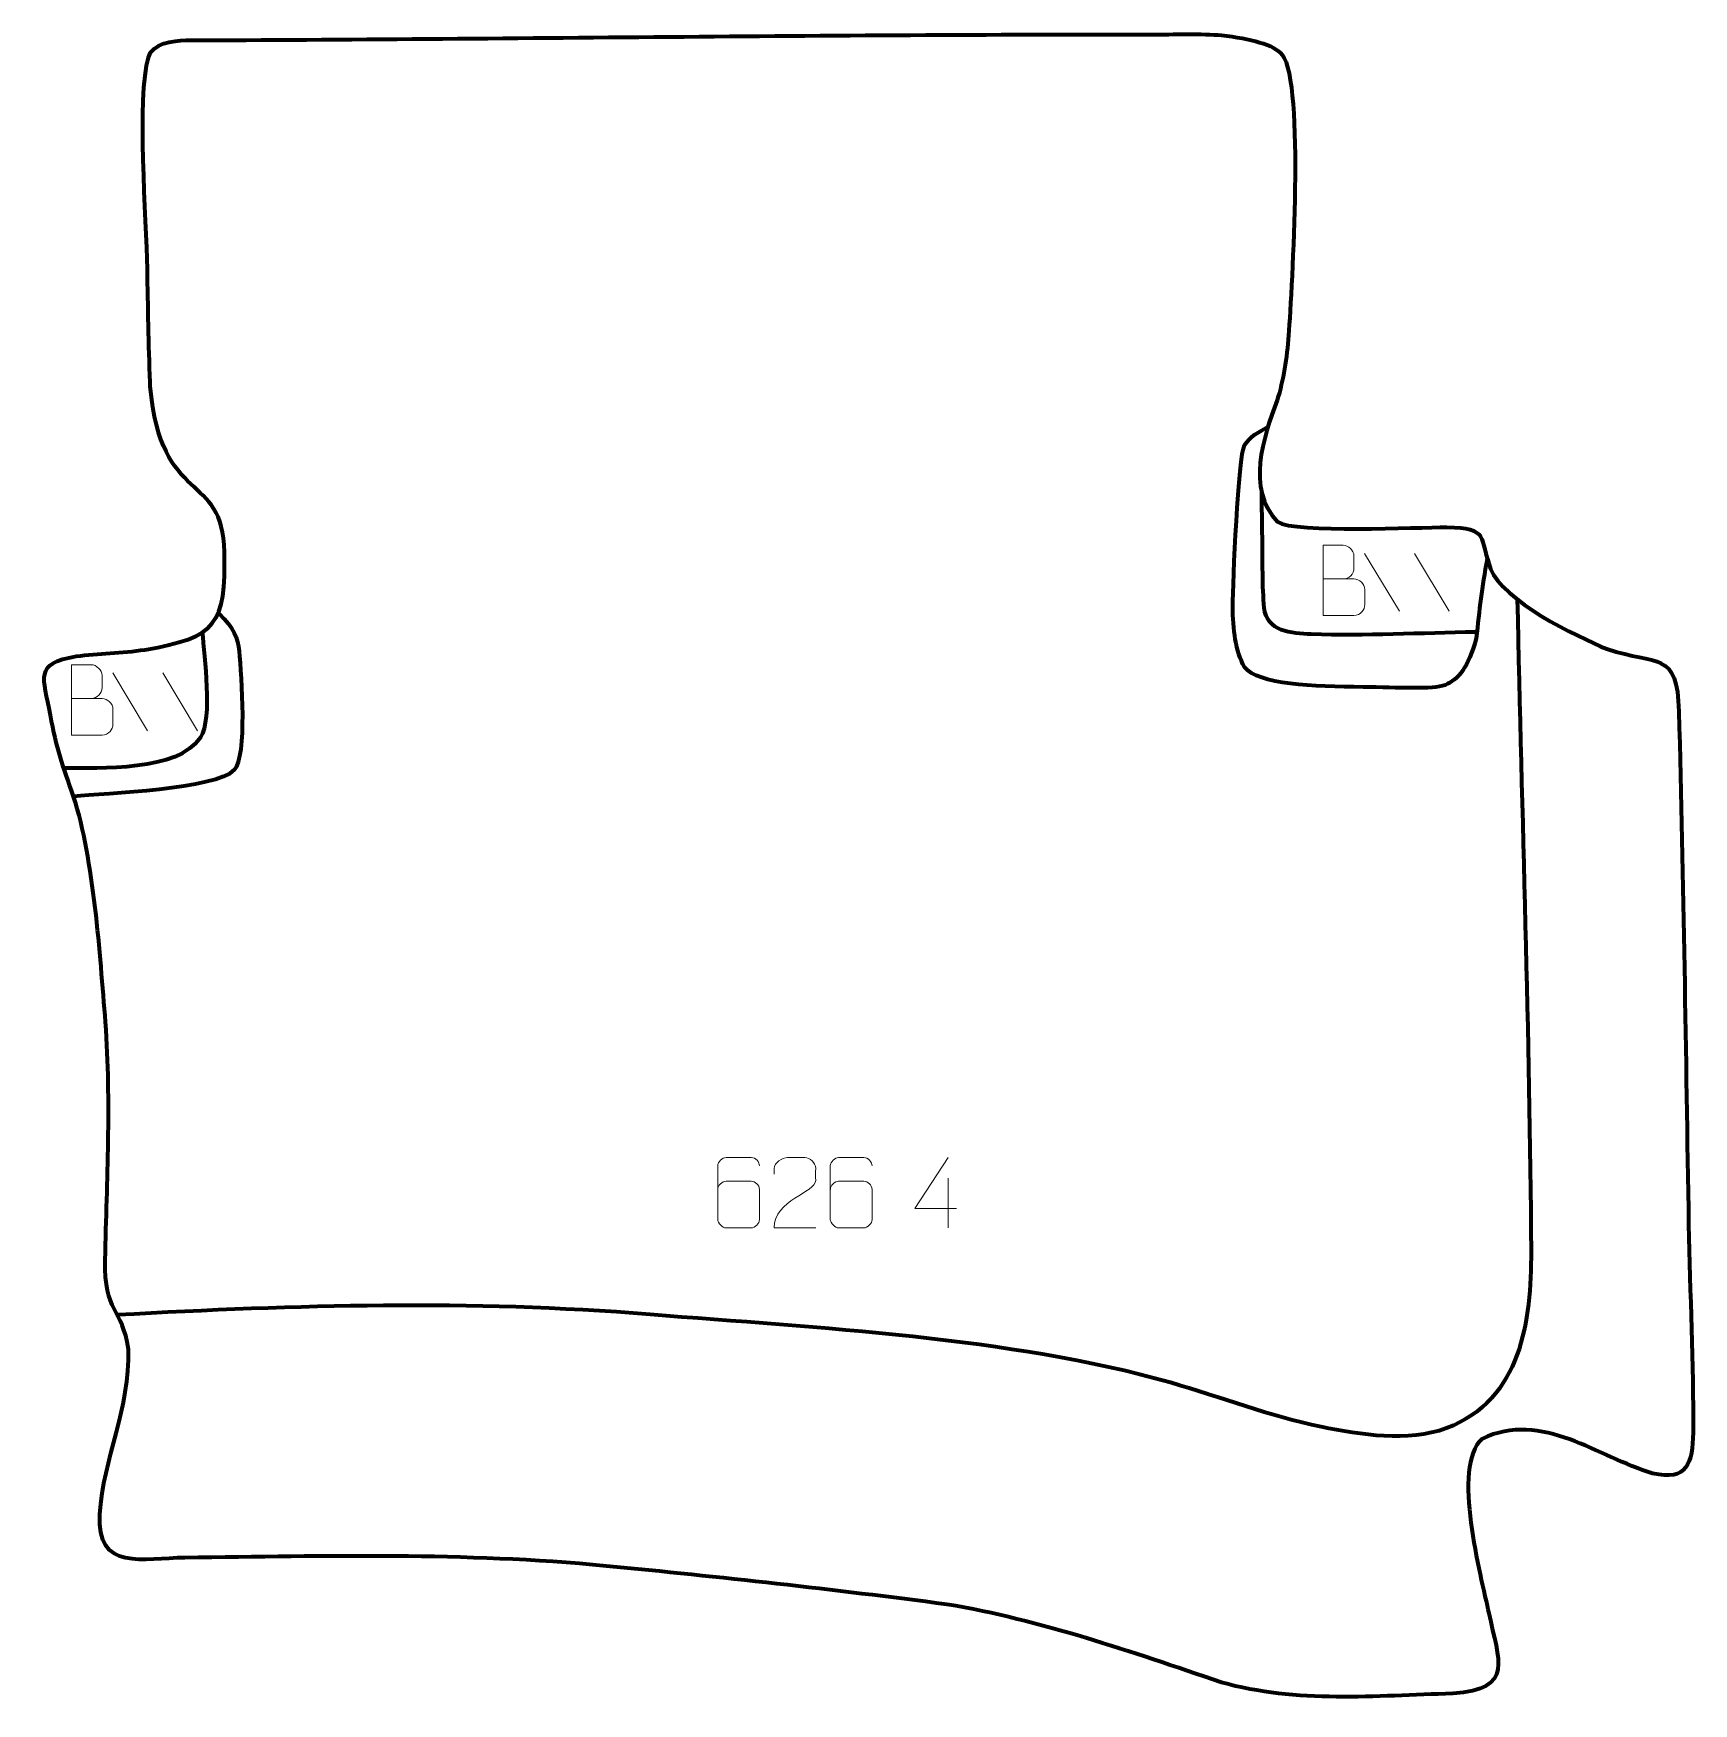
# Model space of a CAD drawing. Header units: millimetres. Extents: x 995 to 1585, y 145 to 738.
import ezdxf

# ---------------------------------------------------------------- set-up
doc = ezdxf.new("R2010")
doc.units = ezdxf.units.MM
doc.header["$MEASUREMENT"] = 0
doc.layers.add('layer 2', color=7, linetype='Continuous')
doc.layers.add('layer 3', color=7, linetype='Continuous')

msp = doc.modelspace()

# ---------------------------------------------------------------- linework, layer by layer
at = {"layer": 'layer 2', "color": 142, "lineweight": 158}
for points, knots in [([(1511.8039, 551.8899), (1509.6606, 541.5351), (1509.0737, 533.8809), (1507.8607, 523.5936), (1507.8607, 523.5936), (1505.0673, 513.3576), (1501.562, 508.852), (1496.7923, 507.0042), (1496.7923, 507.0042), (1492.4392, 505.3177), (1480.1977, 506.1457), (1467.705, 506.2783), (1467.705, 506.2783), (1449.788, 506.4685), (1430.4585, 507.1614), (1425.5592, 513.333), (1425.5592, 513.333), (1422.3539, 518.9749), (1421.4317, 526.7947), (1421.412, 534.9819), (1421.412, 534.9819), (1421.3926, 543.0106), (1423.3721, 588.4902), (1425.577, 592.1812), (1425.577, 592.1812), (1427.4401, 595.2998), (1430.7919, 597.0071), (1433.8745, 598.6888)], [0, 0, 0, 0, 0.125, 0.125, 0.125, 0.125, 0.25, 0.25, 0.25, 0.25, 0.375, 0.375, 0.375, 0.375, 0.5, 0.5, 0.5, 0.5, 0.625, 0.625, 0.625, 0.625, 0.75, 0.75, 0.75, 0.75, 1, 1, 1, 1]), ([(1507.5934, 525.7962), (1488.5339, 525.5051), (1468.2, 524.4176), (1449.2822, 525.0461), (1449.2822, 525.0461), (1442.2282, 525.2805), (1433.4004, 525.9761), (1432.5549, 534.4802), (1432.5549, 534.4802), (1431.8536, 541.5339), (1432.0236, 551.9284), (1431.9038, 559.2531), (1431.9038, 559.2531), (1431.8157, 564.6442), (1431.7665, 570.0357), (1431.6784, 575.4262)], [0, 0, 0, 0, 0.2, 0.2, 0.2, 0.2, 0.4, 0.4, 0.4, 0.4, 0.6, 0.6, 0.6, 0.6, 1, 1, 1, 1]), ([(1522.4285, 537.4662), (1524.0352, 460.3924), (1526.8552, 383.1338), (1527.3334, 306.0796), (1527.3334, 306.0796), (1527.4481, 280.9947), (1523.8802, 253.2779), (1497.3412, 242.9963), (1497.3412, 242.9963), (1483.4028, 237.9462), (1466.9527, 240.6492), (1452.7904, 243.4624), (1452.7904, 243.4624), (1434.6965, 247.2294), (1417.0098, 253.9869), (1399.2778, 259.2552), (1399.2778, 259.2552), (1341.7994, 275.4131), (1274.1003, 278.5024), (1214.4551, 283.4302), (1214.4551, 283.4302), (1150.0201, 288.5989), (1089.4558, 286.8014), (1025.1397, 283.2398)], [0, 0, 0, 0, 0.14285714, 0.14285714, 0.14285714, 0.14285714, 0.28571429, 0.28571429, 0.28571429, 0.28571429, 0.42857143, 0.42857143, 0.42857143, 0.42857143, 0.57142857, 0.57142857, 0.57142857, 0.57142857, 0.71428571, 0.71428571, 0.71428571, 0.71428571, 1, 1, 1, 1]), ([(1061.3203, 532.3954), (1066.4853, 527.3953), (1067.9687, 523.6137), (1068.4112, 519.054), (1068.4112, 519.054), (1069.2767, 510.1352), (1071.2297, 481.7575), (1066.7039, 476.8671), (1066.7039, 476.8671), (1060.2234, 469.8644), (1020.9942, 468.5472), (1009.6456, 467.4447)], [0, 0, 0, 0, 0.25, 0.25, 0.25, 0.25, 0.5, 0.5, 0.5, 0.5, 1, 1, 1, 1]), ([(1055.3371, 525.7204), (1055.9797, 517.1725), (1059.0739, 495.2121), (1054.6638, 488.3843), (1054.6638, 488.3843), (1046.7975, 476.2055), (1018.8366, 477.5543), (1005.8499, 477.466)], [0, 0, 0, 0, 0.33333333, 0.33333333, 0.33333333, 0.33333333, 1, 1, 1, 1])]:
    msp.add_open_spline(points, degree=3, knots=knots, dxfattribs=at)
at = {"layer": 'layer 3', "color": 242, "lineweight": 158}
msp.add_open_spline([(1035.8435, 654.8686), (1036.047, 641.4433), (1036.3398, 628.0342), (1036.7889, 614.6147), (1036.7889, 614.6147), (1036.7889, 614.6147), (1036.8474, 613.1124), (1036.8474, 613.1124), (1036.8474, 613.1124), (1040.6689, 570.268), (1062.74, 583.1954), (1063.2183, 554.1685), (1063.2183, 554.1685), (1063.6394, 528.6028), (1060.664, 523.9676), (1034.9832, 519.5537), (1034.9832, 519.5537), (1026.536, 518.3276), (1018.6666, 518.2466), (1010.5063, 517.2411), (1010.5063, 517.2411), (995.3524, 514.6331), (998.9792, 509.9126), (1001.424, 496.3216), (1001.424, 496.3216), (1003.5782, 484.3457), (1005.5616, 478.7516), (1009.6456, 467.4447), (1009.6456, 467.4447), (1016.9341, 444.6122), (1018.9546, 411.6111), (1020.976, 387.2602), (1020.976, 387.2602), (1023.0274, 358.0399), (1021.5154, 331.8567), (1020.8483, 302.855), (1020.8483, 302.855), (1020.4115, 283.8686), (1027.0082, 285.8393), (1029.1164, 271.1257), (1029.1164, 271.1257), (1029.7781, 250.0057), (1020.2355, 232.2557), (1018.959, 212.5321), (1018.959, 212.5321), (1017.6203, 191.8477), (1034.5722, 196.8818), (1049.1219, 197.0061), (1049.1219, 197.0061), (1100.3691, 197.5587), (1147.5472, 198.9867), (1198.8842, 194.0617), (1198.8842, 194.0617), (1239.1786, 190.1759), (1279.6496, 185.7236), (1319.7832, 180.4367), (1319.7832, 180.4367), (1353.8882, 174.7123), (1384.7964, 163.7142), (1417.3578, 152.7468), (1417.3578, 152.7468), (1443.9984, 145.2025), (1472.1474, 147.9794), (1499.5369, 148.7595), (1499.5369, 148.7595), (1521.6344, 150.4292), (1515.7872, 160.2744), (1512.3253, 177.3351), (1512.3253, 177.3351), (1509.5078, 190.5835), (1498.963, 229.3438), (1509.9142, 239.2414), (1509.9142, 239.2414), (1531.1799, 249.4757), (1551.3327, 232.6928), (1570.5335, 226.9685), (1570.5335, 226.9685), (1582.6943, 224.0053), (1584.7593, 230.7523), (1584.8954, 241.4732), (1584.8954, 241.4732), (1585.0749, 265.7992), (1583.7271, 290.8424), (1583.3059, 315.3092), (1583.3059, 315.3092), (1582.2625, 376.0435), (1581.5296, 436.954), (1579.8391, 497.6613), (1579.8391, 497.6613), (1579.2303, 519.5218), (1572.3377, 513.8296), (1554.2902, 519.8128), (1554.2902, 519.8128), (1543.2601, 524.2792), (1517.2653, 537.054), (1512.9857, 548.3146), (1512.9857, 548.3146), (1508.7815, 559.3772), (1512.7856, 562.8615), (1497.4378, 563.0581), (1497.4378, 563.0581), (1486.9748, 563.0699), (1443.6234, 560.9716), (1437.2302, 564.9254), (1437.2302, 564.9254), (1426.0744, 576.9312), (1432.2108, 594.7637), (1437.1289, 608.1571), (1437.1289, 608.1571), (1439.3781, 615.2608), (1440.5773, 623.0921), (1441.2048, 631.2495), (1441.2048, 631.2495), (1442.3199, 648.0058), (1446.8935, 720.5263), (1438.9446, 730.878), (1438.9446, 730.878), (1436.1155, 734.5622), (1427.605, 736.6438), (1417.3754, 737.8213), (1417.3754, 737.8213), (1410.6724, 738.4742), (1399.7273, 738.084), (1392.799, 738.0919), (1392.799, 738.0919), (1278.3529, 738.2234), (1163.8753, 736.4446), (1049.4471, 736.0195), (1049.4471, 736.0195), (1044.8948, 736.0027), (1037.6294, 734.9518), (1036.2025, 729.9598), (1036.2025, 729.9598), (1032.1254, 715.6969), (1035.5229, 672.1507), (1035.8435, 654.8686)], degree=3, knots=[0, 0, 0, 0, 0.02857143, 0.02857143, 0.02857143, 0.02857143, 0.05714286, 0.05714286, 0.05714286, 0.05714286, 0.08571429, 0.08571429, 0.08571429, 0.08571429, 0.11428571, 0.11428571, 0.11428571, 0.11428571, 0.14285714, 0.14285714, 0.14285714, 0.14285714, 0.17142857, 0.17142857, 0.17142857, 0.17142857, 0.2, 0.2, 0.2, 0.2, 0.22857143, 0.22857143, 0.22857143, 0.22857143, 0.25714286, 0.25714286, 0.25714286, 0.25714286, 0.28571429, 0.28571429, 0.28571429, 0.28571429, 0.31428571, 0.31428571, 0.31428571, 0.31428571, 0.34285714, 0.34285714, 0.34285714, 0.34285714, 0.37142857, 0.37142857, 0.37142857, 0.37142857, 0.4, 0.4, 0.4, 0.4, 0.42857143, 0.42857143, 0.42857143, 0.42857143, 0.45714286, 0.45714286, 0.45714286, 0.45714286, 0.48571429, 0.48571429, 0.48571429, 0.48571429, 0.51428571, 0.51428571, 0.51428571, 0.51428571, 0.54285714, 0.54285714, 0.54285714, 0.54285714, 0.57142857, 0.57142857, 0.57142857, 0.57142857, 0.6, 0.6, 0.6, 0.6, 0.62857143, 0.62857143, 0.62857143, 0.62857143, 0.65714286, 0.65714286, 0.65714286, 0.65714286, 0.68571429, 0.68571429, 0.68571429, 0.68571429, 0.71428571, 0.71428571, 0.71428571, 0.71428571, 0.74285714, 0.74285714, 0.74285714, 0.74285714, 0.77142857, 0.77142857, 0.77142857, 0.77142857, 0.8, 0.8, 0.8, 0.8, 0.82857143, 0.82857143, 0.82857143, 0.82857143, 0.85714286, 0.85714286, 0.85714286, 0.85714286, 0.88571429, 0.88571429, 0.88571429, 0.88571429, 0.91428571, 0.91428571, 0.91428571, 0.91428571, 0.94285714, 0.94285714, 0.94285714, 0.94285714, 1, 1, 1, 1], dxfattribs=at)
at = {"layer": 'layer 3', "color": 250, "lineweight": 9}
for points, knots in [([(1453.5117, 544.7046), (1457.1503, 544.705), (1460.7374, 544.705), (1464.3768, 544.7046), (1464.3768, 544.7046), (1466.3522, 544.6873), (1468.2758, 542.9512), (1468.2758, 540.9016), (1468.2758, 540.9016), (1468.2754, 539.773), (1468.2754, 536.7236), (1468.2758, 535.5947), (1468.2758, 535.5947), (1468.2934, 533.7368), (1466.7513, 531.7229), (1464.4298, 531.7398), (1464.4298, 531.7398), (1460.79, 531.7402), (1457.1506, 531.7402), (1453.5117, 531.7398), (1453.5117, 531.7398), (1453.5117, 540.0581), (1453.5117, 548.3759), (1453.5117, 556.6934), (1453.5117, 556.6934), (1455.8854, 556.6934), (1458.2595, 556.6934), (1460.6337, 556.6934), (1460.6337, 556.6934), (1462.3145, 556.711), (1464.4113, 554.8005), (1464.429, 552.8381), (1464.429, 552.8381), (1464.4286, 550.772), (1464.4286, 550.626), (1464.429, 548.5595), (1464.429, 548.5595), (1464.4463, 546.4934), (1462.5918, 544.6873), (1460.5818, 544.7046)], [0, 0, 0, 0, 0.09090909, 0.09090909, 0.09090909, 0.09090909, 0.18181818, 0.18181818, 0.18181818, 0.18181818, 0.27272727, 0.27272727, 0.27272727, 0.27272727, 0.36363636, 0.36363636, 0.36363636, 0.36363636, 0.45454545, 0.45454545, 0.45454545, 0.45454545, 0.54545455, 0.54545455, 0.54545455, 0.54545455, 0.63636364, 0.63636364, 0.63636364, 0.63636364, 0.72727273, 0.72727273, 0.72727273, 0.72727273, 0.81818182, 0.81818182, 0.81818182, 0.81818182, 1, 1, 1, 1]), ([(1008.859, 502.2208), (1012.4976, 502.2212), (1016.0847, 502.2212), (1019.7241, 502.2208), (1019.7241, 502.2208), (1021.6995, 502.2035), (1023.6231, 500.4674), (1023.6231, 498.4178), (1023.6231, 498.4178), (1023.6227, 497.2892), (1023.6227, 494.2398), (1023.6231, 493.1109), (1023.6231, 493.1109), (1023.6407, 491.253), (1022.0986, 489.2391), (1019.7771, 489.256), (1019.7771, 489.256), (1016.1373, 489.2564), (1012.4979, 489.2564), (1008.859, 489.256), (1008.859, 489.256), (1008.859, 497.5743), (1008.859, 505.8921), (1008.859, 514.2096), (1008.859, 514.2096), (1011.2327, 514.2096), (1013.6068, 514.2096), (1015.981, 514.2096), (1015.981, 514.2096), (1017.6618, 514.2272), (1019.7586, 512.3167), (1019.7763, 510.3543), (1019.7763, 510.3543), (1019.7759, 508.2882), (1019.7759, 508.1422), (1019.7763, 506.0757), (1019.7763, 506.0757), (1019.7936, 504.0096), (1017.9391, 502.2035), (1015.9291, 502.2208)], [0, 0, 0, 0, 0.09090909, 0.09090909, 0.09090909, 0.09090909, 0.18181818, 0.18181818, 0.18181818, 0.18181818, 0.27272727, 0.27272727, 0.27272727, 0.27272727, 0.36363636, 0.36363636, 0.36363636, 0.36363636, 0.45454545, 0.45454545, 0.45454545, 0.45454545, 0.54545455, 0.54545455, 0.54545455, 0.54545455, 0.63636364, 0.63636364, 0.63636364, 0.63636364, 0.72727273, 0.72727273, 0.72727273, 0.72727273, 0.81818182, 0.81818182, 0.81818182, 0.81818182, 1, 1, 1, 1]), ([(1253.2812, 336.1949), (1253.2571, 337.5344), (1251.9009, 339.1876), (1250.329, 339.1533), (1250.329, 339.1533), (1247.3442, 339.153), (1244.359, 339.153), (1241.3736, 339.1533), (1241.3736, 339.1533), (1240.1545, 339.1682), (1238.4263, 337.7306), (1238.4213, 336.1949), (1238.4213, 336.1949), (1238.4216, 329.8344), (1238.4216, 323.4736), (1238.4213, 317.1129), (1238.4213, 317.1129), (1238.426, 315.95), (1240.1545, 314.1789), (1241.3736, 314.1545), (1241.3736, 314.1545), (1244.359, 314.1548), (1247.3442, 314.1548), (1250.329, 314.1545), (1250.329, 314.1545), (1251.6071, 314.1983), (1253.2768, 315.8128), (1253.2812, 317.1129), (1253.2812, 317.1129), (1253.2812, 320.6962), (1253.2812, 324.2793), (1253.2812, 327.862), (1253.2812, 327.862), (1253.2427, 329.3402), (1251.66, 330.7731), (1250.329, 330.7711), (1250.329, 330.7711), (1247.3442, 330.7714), (1244.359, 330.7714), (1241.3736, 330.7711), (1241.3736, 330.7711), (1240.0441, 330.7761), (1238.4011, 329.2688), (1238.4428, 327.8403)], [0, 0, 0, 0, 0.08333333, 0.08333333, 0.08333333, 0.08333333, 0.16666667, 0.16666667, 0.16666667, 0.16666667, 0.25, 0.25, 0.25, 0.25, 0.33333333, 0.33333333, 0.33333333, 0.33333333, 0.41666667, 0.41666667, 0.41666667, 0.41666667, 0.5, 0.5, 0.5, 0.5, 0.58333333, 0.58333333, 0.58333333, 0.58333333, 0.66666667, 0.66666667, 0.66666667, 0.66666667, 0.75, 0.75, 0.75, 0.75, 0.83333333, 0.83333333, 0.83333333, 0.83333333, 1, 1, 1, 1]), ([(1273.2227, 314.1671), (1268.3083, 314.1674), (1263.3939, 314.1674), (1258.4798, 314.1671), (1258.4798, 314.1671), (1258.4798, 324.0994), (1273.1308, 326.7406), (1273.2227, 331.0509), (1273.2227, 331.0509), (1273.2224, 332.475), (1273.2224, 333.8987), (1273.2227, 335.322), (1273.2227, 335.322), (1273.2058, 337.3991), (1271.083, 339.1239), (1269.412, 339.1412), (1269.412, 339.1412), (1267.3388, 339.1408), (1265.2659, 339.1408), (1263.1935, 339.1412), (1263.1935, 339.1412), (1261.3714, 339.1577), (1258.5467, 337.3656), (1258.4798, 335.272), (1258.4798, 335.272), (1258.4798, 335.272), (1258.4798, 333.2172), (1258.4798, 333.2172)], [0, 0, 0, 0, 0.125, 0.125, 0.125, 0.125, 0.25, 0.25, 0.25, 0.25, 0.375, 0.375, 0.375, 0.375, 0.5, 0.5, 0.5, 0.5, 0.625, 0.625, 0.625, 0.625, 0.75, 0.75, 0.75, 0.75, 1, 1, 1, 1]), ([(1293.2812, 336.1949), (1293.2571, 337.5344), (1291.9009, 339.1876), (1290.329, 339.1533), (1290.329, 339.1533), (1287.3442, 339.153), (1284.359, 339.153), (1281.3736, 339.1533), (1281.3736, 339.1533), (1280.1545, 339.1682), (1278.4263, 337.7306), (1278.4213, 336.1949), (1278.4213, 336.1949), (1278.4216, 329.8344), (1278.4216, 323.4736), (1278.4213, 317.1129), (1278.4213, 317.1129), (1278.426, 315.95), (1280.1545, 314.1789), (1281.3736, 314.1545), (1281.3736, 314.1545), (1284.359, 314.1548), (1287.3442, 314.1548), (1290.329, 314.1545), (1290.329, 314.1545), (1291.6071, 314.1983), (1293.2768, 315.8128), (1293.2812, 317.1129), (1293.2812, 317.1129), (1293.2812, 320.6962), (1293.2812, 324.2793), (1293.2812, 327.862), (1293.2812, 327.862), (1293.2427, 329.3402), (1291.66, 330.7731), (1290.329, 330.7711), (1290.329, 330.7711), (1287.3442, 330.7714), (1284.359, 330.7714), (1281.3736, 330.7711), (1281.3736, 330.7711), (1280.0441, 330.7761), (1278.4011, 329.2688), (1278.4428, 327.8403)], [0, 0, 0, 0, 0.08333333, 0.08333333, 0.08333333, 0.08333333, 0.16666667, 0.16666667, 0.16666667, 0.16666667, 0.25, 0.25, 0.25, 0.25, 0.33333333, 0.33333333, 0.33333333, 0.33333333, 0.41666667, 0.41666667, 0.41666667, 0.41666667, 0.5, 0.5, 0.5, 0.5, 0.58333333, 0.58333333, 0.58333333, 0.58333333, 0.66666667, 0.66666667, 0.66666667, 0.66666667, 0.75, 0.75, 0.75, 0.75, 0.83333333, 0.83333333, 0.83333333, 0.83333333, 1, 1, 1, 1]), ([(1323.2621, 321.0708), (1323.2621, 321.0708), (1308.4404, 321.0708), (1308.4404, 321.0708), (1308.4404, 321.0708), (1308.4404, 321.0708), (1320.318, 339.1413), (1320.318, 339.1413)], [0, 0, 0, 0, 0.33333333, 0.33333333, 0.33333333, 0.33333333, 1, 1, 1, 1])]:
    msp.add_open_spline(points, degree=3, knots=knots, dxfattribs=at)
for points in [[(1468.2067, 553.7699), (1468.2067, 553.7699), (1480.571, 533.2256), (1480.571, 533.2256)], [(1485.9366, 553.7699), (1485.9366, 553.7699), (1498.3009, 533.2256), (1498.3009, 533.2256)], [(1023.554, 511.2861), (1023.554, 511.2861), (1035.9183, 490.7418), (1035.9183, 490.7418)], [(1041.2839, 511.2861), (1041.2839, 511.2861), (1053.6482, 490.7418), (1053.6482, 490.7418)], [(1320.318, 331.8319), (1320.318, 331.8319), (1320.318, 314.1672), (1320.318, 314.1672)]]:
    msp.add_open_spline(points, degree=3, dxfattribs=at)

doc.saveas('drawing.dxf')
